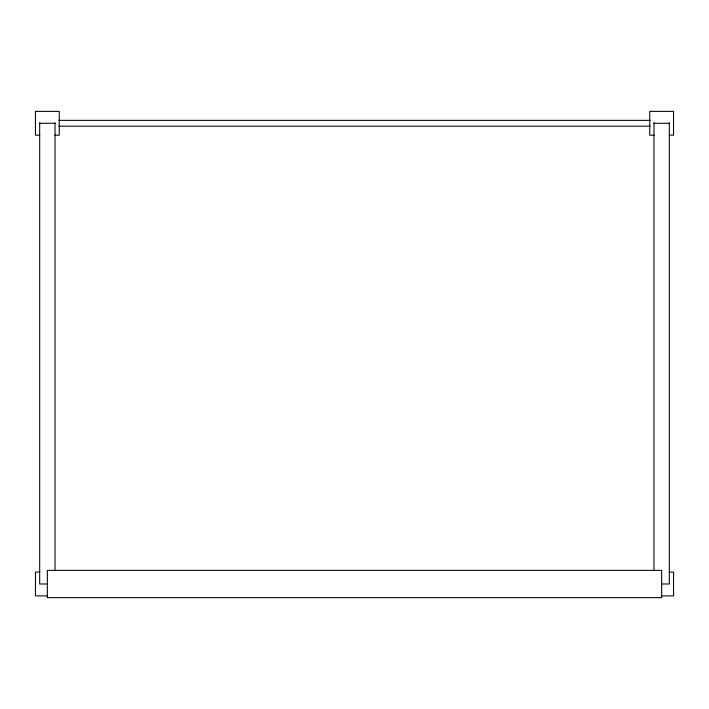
<?xml version="1.0" encoding="UTF-8"?>
<svg xmlns="http://www.w3.org/2000/svg" width="709" height="709" viewBox="0 0 709 709"><rect width="100%" height="100%" fill="white"/><g stroke="black" fill="none" stroke-linecap="round" stroke-linejoin="round"><path stroke-width="1.06" d="M58.856 120.362L650.144 120.362M39.677 123.277L55.027 123.277M653.973 123.277L669.323 123.277M58.856 126.193L650.144 126.193M39.775 135.18L35.45 135.18L35.45 111.375L59.255 111.375L59.255 135.18L54.93 135.18M654.07 135.18L649.745 135.18L649.745 111.375L673.55 111.375L673.55 135.18L669.225 135.18M39.775 572.092L35.45 572.092L35.45 595.897L47.352 595.897M669.225 572.092L673.55 572.092L673.55 595.897L661.648 595.897M47.352 583.994L39.677 583.994L39.677 122.728M661.648 583.994L669.323 583.994L669.323 122.728M653.973 122.728L653.973 570.71M55.027 122.728L55.027 570.71M661.648 570.364L47.352 570.364L47.352 597.625L661.648 597.625L661.648 570.364"/></g></svg>
